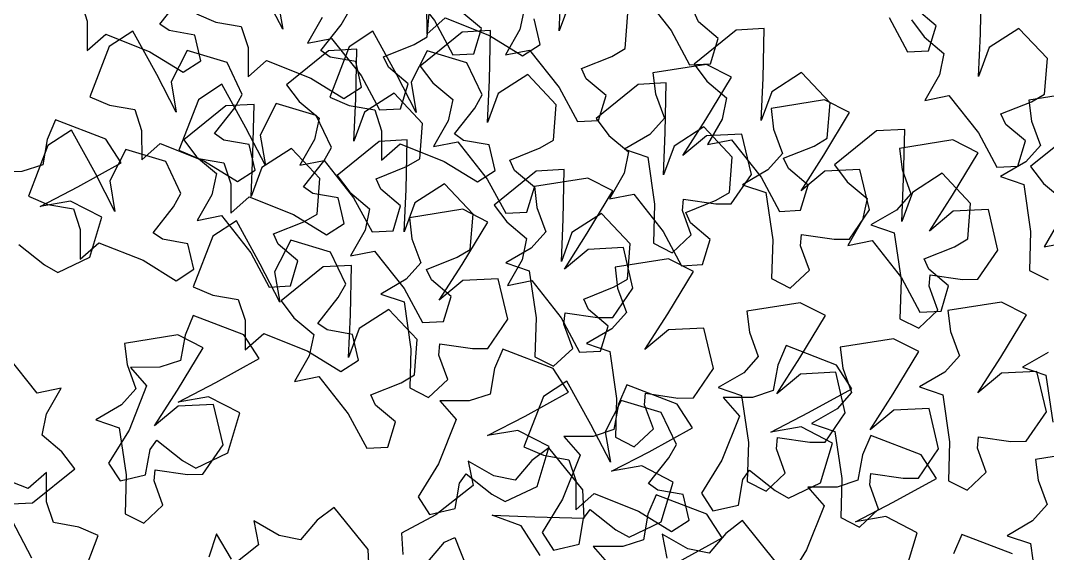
# Model space of a CAD drawing. Header units: millimetres. Extents: x 441061 to 442903, y 4515148 to 4515613.
# Drawn here: x 442461.2926 to 442461.5253, y 4515547.316 to 4515547.4367 of the extents above; entities that cross this region are included whole.
import ezdxf

# ---------------------------------------------------------------- set-up
doc = ezdxf.new("R2010")
doc.units = ezdxf.units.MM
doc.linetypes.add('CONTINUA', pattern=[0])
doc.layers.add('01_piscinas', color=254, linetype='Continuous')

# ---------------------------------------------------------------- blocks, each defined once
blk = doc.blocks.new('A$C21391103')
at = {"layer": '01_piscinas'}
for p, q in [((165.3771, 94.5041), (165.4305, 94.4365)), ((165.1557, 94.421), (165.1202, 94.4893)), ((165.6566, 94.4178), (165.66, 94.4947)), ((165.8061, 94.4861), (165.8595, 94.4185)), ((166.42, 94.4122), (166.4219, 94.5019)), ((164.7888, 94.4733), (164.8011, 94.4357)), ((164.9331, 94.4301), (164.9699, 94.4768)), ((165.1462, 94.476), (165.1557, 94.421)), ((165.4175, 94.4071), (165.4225, 94.4712)), ((165.6759, 94.4701), (165.6566, 94.4178)), ((164.999, 94.4487), (165.0343, 94.4337)), ((165.2615, 94.429), (165.2752, 94.4532)), ((165.4162, 94.4652), (165.4164, 94.4118)), ((165.5159, 94.4219), (165.48, 94.452)), ((165.5937, 94.4594), (165.5855, 94.4206)), ((165.7762, 94.3859), (165.7812, 94.45)), ((165.909, 94.434), (165.9003, 94.4528)), ((166.3399, 94.4272), (166.304, 94.4573)), ((164.8011, 94.4357), (164.8013, 94.3824)), ((164.95, 94.4182), (164.9331, 94.4301)), ((165.0343, 94.4337), (165.0804, 94.4255)), ((165.2269, 94.4418), (165.2003, 94.3955)), ((165.2247, 94.3823), (165.2615, 94.429)), ((165.4164, 94.4118), (165.4499, 94.4413)), ((165.4305, 94.4365), (165.4639, 94.3744)), ((165.4499, 94.4413), (165.53, 94.4095)), ((165.622, 94.3932), (165.6112, 94.4395)), ((165.9448, 94.4039), (165.909, 94.434)), ((166.2546, 94.4418), (166.288, 94.3797)), ((166.2947, 94.4376), (166.3178, 94.407)), ((164.8013, 94.3824), (164.8348, 94.4119)), ((164.8348, 94.4119), (164.9149, 94.38)), ((164.884, 94.4175), (164.8412, 94.3897)), ((164.9273, 94.3389), (164.884, 94.4175)), ((164.9961, 94.4101), (164.95, 94.4182)), ((165.0069, 94.3638), (164.9961, 94.4101)), ((165.0804, 94.4255), (165.0927, 94.388)), ((165.3188, 94.417), (165.2759, 94.3891)), ((165.362, 94.3383), (165.3188, 94.417)), ((165.4808, 94.4157), (165.4047, 94.3541)), ((165.5319, 94.4184), (165.4808, 94.4157)), ((165.5021, 94.3764), (165.5159, 94.4219)), ((165.53, 94.3287), (165.5319, 94.4184)), ((165.5855, 94.4206), (165.559, 94.3744)), ((165.8595, 94.4185), (165.8929, 94.3564)), ((165.977, 94.4192), (165.9009, 94.3576)), ((166.0281, 94.4219), (165.977, 94.4192)), ((166.0262, 94.3322), (166.0281, 94.4219)), ((166.3261, 94.3817), (166.3399, 94.4272)), ((166.4166, 94.3353), (166.42, 94.4122)), ((166.4896, 94.4223), (166.4359, 94.3876)), ((166.5412, 94.3675), (166.4896, 94.4223)), ((165.2003, 94.3955), (165.2441, 94.4043)), ((165.2441, 94.4043), (165.2976, 94.3367)), ((165.3384, 94.371), (165.3936, 94.3929)), ((165.3936, 94.3929), (165.4175, 94.4071)), ((165.53, 94.4095), (165.5899, 94.3724)), ((165.5899, 94.3724), (165.622, 94.3932)), ((165.931, 94.3584), (165.9448, 94.4039)), ((166.3178, 94.407), (166.3536, 94.3769)), ((164.8412, 94.3897), (164.8061, 94.2982)), ((164.9149, 94.38), (164.9749, 94.343)), ((164.9825, 94.3824), (164.9533, 94.3255)), ((165.0546, 94.3607), (164.9825, 94.3824)), ((165.0927, 94.388), (165.0929, 94.3346)), ((165.2385, 94.3819), (165.1624, 94.3202)), ((165.2416, 94.3704), (165.2247, 94.3823)), ((165.2896, 94.3846), (165.2385, 94.3819)), ((165.2759, 94.3891), (165.2408, 94.2976)), ((165.2877, 94.2948), (165.2896, 94.3846)), ((165.4173, 94.3819), (165.388, 94.325)), ((165.4893, 94.3602), (165.4173, 94.3819)), ((165.4639, 94.3744), (165.5021, 94.3764)), ((165.559, 94.3744), (165.6028, 94.3831)), ((165.6028, 94.3831), (165.6562, 94.3155)), ((165.7522, 94.3717), (165.7762, 94.3859)), ((166.288, 94.3797), (166.3261, 94.3817)), ((166.3536, 94.3769), (166.3455, 94.3381)), ((166.4359, 94.3876), (166.4166, 94.3353)), ((164.9749, 94.343), (165.0069, 94.3638)), ((165.0823, 94.3027), (165.0546, 94.3607)), ((165.0929, 94.3346), (165.1264, 94.3641)), ((165.1264, 94.3641), (165.2065, 94.3323)), ((165.2877, 94.3623), (165.2416, 94.3704)), ((165.2985, 94.316), (165.2877, 94.3623)), ((165.347, 94.3522), (165.3384, 94.371)), ((165.4047, 94.3541), (165.4278, 94.3235)), ((165.517, 94.3022), (165.4893, 94.3602)), ((165.6971, 94.3498), (165.7522, 94.3717)), ((165.9232, 94.3569), (165.8264, 94.3416)), ((165.8929, 94.3564), (165.931, 94.3584)), ((165.9009, 94.3576), (165.9239, 94.3269)), ((165.9687, 94.3337), (165.9232, 94.3569)), ((166.5362, 94.3034), (166.5412, 94.3675)), ((164.9627, 94.2705), (164.9273, 94.3389)), ((165.2976, 94.3367), (165.331, 94.2746)), ((165.3829, 94.3221), (165.347, 94.3522)), ((165.3975, 94.27), (165.362, 94.3383)), ((165.5996, 94.3388), (165.5458, 94.3041)), ((165.6512, 94.284), (165.5996, 94.3388)), ((165.7057, 94.331), (165.6971, 94.3498)), ((165.8264, 94.3416), (165.8311, 94.3035)), ((166.0958, 94.3423), (166.042, 94.3076)), ((166.1473, 94.2875), (166.0958, 94.3423)), ((166.3455, 94.3381), (166.319, 94.2919)), ((164.9533, 94.3255), (164.9627, 94.2705)), ((165.0454, 94.3211), (165.0026, 94.2932)), ((165.0887, 94.2424), (165.0454, 94.3211)), ((165.1624, 94.3202), (165.1854, 94.2896)), ((165.2065, 94.3323), (165.2665, 94.2952)), ((165.3691, 94.2766), (165.3829, 94.3221)), ((165.388, 94.325), (165.3975, 94.27)), ((165.4278, 94.3235), (165.4636, 94.2934)), ((165.5265, 94.2518), (165.53, 94.3287)), ((165.7416, 94.3009), (165.7057, 94.331)), ((165.7996, 94.3209), (165.7234, 94.2592)), ((165.8506, 94.3235), (165.7996, 94.3209)), ((165.8487, 94.2338), (165.8506, 94.3235)), ((165.9222, 94.257), (165.9687, 94.3337)), ((165.9239, 94.3269), (165.9598, 94.2968)), ((166.0227, 94.2553), (166.0262, 94.3322)), ((165.0686, 94.2785), (165.0823, 94.3027)), ((165.2665, 94.2952), (165.2985, 94.316)), ((165.3573, 94.3049), (165.3035, 94.2703)), ((165.4088, 94.2501), (165.3573, 94.3049)), ((165.5034, 94.2779), (165.517, 94.3022)), ((165.5458, 94.3041), (165.5265, 94.2518)), ((165.6562, 94.3155), (165.6896, 94.2534)), ((165.7278, 94.2554), (165.7416, 94.3009)), ((165.8311, 94.3035), (165.8471, 94.2595)), ((166.042, 94.3076), (166.0227, 94.2553)), ((166.319, 94.2919), (166.3628, 94.3006)), ((166.3628, 94.3006), (166.4162, 94.233)), ((166.6046, 94.3077), (166.5078, 94.2924)), ((166.5122, 94.2892), (166.5362, 94.3034)), ((164.8061, 94.2982), (164.8414, 94.2832)), ((164.8414, 94.2832), (164.8874, 94.2751)), ((165.0026, 94.2932), (164.9674, 94.2018)), ((165.0524, 94.282), (164.9763, 94.2203)), ((165.1035, 94.2846), (165.0524, 94.282)), ((165.1016, 94.1949), (165.1035, 94.2846)), ((165.1439, 94.286), (165.1147, 94.2291)), ((165.2159, 94.2643), (165.1439, 94.286)), ((165.1854, 94.2896), (165.2213, 94.2595)), ((165.2408, 94.2976), (165.2761, 94.2826)), ((165.2761, 94.2826), (165.3222, 94.2745)), ((165.2842, 94.2179), (165.2877, 94.2948)), ((165.4636, 94.2934), (165.4555, 94.2546)), ((165.6461, 94.2199), (165.6512, 94.284)), ((165.9598, 94.2968), (165.9517, 94.2581)), ((166.1372, 94.2928), (166.0404, 94.2775)), ((166.1828, 94.2697), (166.1372, 94.2928)), ((166.1423, 94.2234), (166.1473, 94.2875)), ((166.4571, 94.2673), (166.5122, 94.2892)), ((166.5078, 94.2924), (166.5125, 94.2544)), ((164.8874, 94.2751), (164.8998, 94.2375)), ((165.0318, 94.2319), (165.0686, 94.2785)), ((165.2436, 94.2063), (165.2159, 94.2643)), ((165.3035, 94.2703), (165.2842, 94.2179)), ((165.3222, 94.2745), (165.3345, 94.2369)), ((165.331, 94.2746), (165.3691, 94.2766)), ((165.4666, 94.2313), (165.5034, 94.2779)), ((166.0404, 94.2775), (166.0451, 94.2395)), ((166.1363, 94.1929), (166.1828, 94.2697)), ((166.4657, 94.2485), (166.4571, 94.2673)), ((164.7436, 94.2566), (164.7286, 94.2213)), ((164.8351, 94.2214), (164.7436, 94.2566)), ((165.1241, 94.1741), (165.0887, 94.2424)), ((165.2213, 94.2595), (165.2132, 94.2208)), ((165.4038, 94.186), (165.4088, 94.2501)), ((165.4555, 94.2546), (165.429, 94.2084)), ((165.6896, 94.2534), (165.7278, 94.2554)), ((165.7234, 94.2592), (165.7465, 94.2286)), ((165.8471, 94.2595), (165.8207, 94.2301)), ((165.9184, 94.2439), (165.8646, 94.2092)), ((165.8808, 94.1921), (165.9222, 94.257)), ((165.9699, 94.1891), (165.9184, 94.2439)), ((165.9517, 94.2581), (165.9251, 94.2118)), ((166.5015, 94.2184), (166.4657, 94.2485)), ((166.5125, 94.2544), (166.5285, 94.2104)), ((164.7728, 94.2379), (164.73, 94.2101)), ((164.8161, 94.1593), (164.7728, 94.2379)), ((164.8998, 94.2375), (164.8999, 94.1841)), ((165.0487, 94.2199), (165.0318, 94.2319)), ((165.1147, 94.2291), (165.1241, 94.1741)), ((165.3345, 94.2369), (165.3347, 94.1836)), ((165.4834, 94.2194), (165.4666, 94.2313)), ((165.7465, 94.2286), (165.7824, 94.1985)), ((165.8207, 94.2301), (165.7746, 94.2033)), ((165.8453, 94.1569), (165.8487, 94.2338)), ((165.9237, 94.2278), (165.8808, 94.1921)), ((165.9876, 94.2309), (165.9237, 94.2278)), ((166.0048, 94.1577), (165.9876, 94.2309)), ((166.0451, 94.2395), (166.0611, 94.1955)), ((166.2317, 94.2367), (166.1555, 94.175)), ((166.2827, 94.2394), (166.2317, 94.2367)), ((166.2808, 94.1496), (166.2827, 94.2394)), ((166.4162, 94.233), (166.4496, 94.1709)), ((166.587, 94.2339), (166.5109, 94.1722)), ((164.73, 94.2101), (164.6948, 94.1186)), ((164.7286, 94.2213), (164.7205, 94.1752)), ((164.8629, 94.1786), (164.8351, 94.2214)), ((164.8999, 94.1841), (164.9335, 94.2136)), ((164.9335, 94.2136), (165.0136, 94.1818)), ((164.9763, 94.2203), (164.9993, 94.1897)), ((165.0948, 94.2118), (165.0487, 94.2199)), ((165.1056, 94.1655), (165.0948, 94.2118)), ((165.2132, 94.2208), (165.1866, 94.1745)), ((165.23, 94.182), (165.2436, 94.2063)), ((165.3301, 94.2177), (165.2539, 94.156)), ((165.3811, 94.2204), (165.3301, 94.2177)), ((165.3347, 94.1836), (165.3683, 94.2131)), ((165.3683, 94.2131), (165.4483, 94.1812)), ((165.3792, 94.1306), (165.3811, 94.2204)), ((165.429, 94.2084), (165.4728, 94.2171)), ((165.4728, 94.2171), (165.5262, 94.1495)), ((165.5295, 94.2112), (165.4834, 94.2194)), ((165.5403, 94.165), (165.5295, 94.2112)), ((165.567, 94.1838), (165.6222, 94.2057)), ((165.6222, 94.2057), (165.6461, 94.2199)), ((165.8646, 94.2092), (165.8453, 94.1569)), ((165.9251, 94.2118), (165.9689, 94.2206)), ((165.9689, 94.2206), (166.0224, 94.153)), ((166.0632, 94.1872), (166.1184, 94.2092)), ((166.1184, 94.2092), (166.1423, 94.2234)), ((166.3701, 94.2202), (166.2733, 94.2049)), ((166.4156, 94.197), (166.3701, 94.2202)), ((166.4878, 94.1729), (166.5015, 94.2184)), ((166.5285, 94.2104), (166.5021, 94.1809)), ((164.8713, 94.2028), (164.8421, 94.1459)), ((164.9434, 94.1812), (164.8713, 94.2028)), ((164.9674, 94.2018), (165.0027, 94.1868)), ((164.9993, 94.1897), (165.0352, 94.1596)), ((165.0027, 94.1868), (165.0488, 94.1786)), ((165.0981, 94.118), (165.1016, 94.1949)), ((165.1712, 94.205), (165.1174, 94.1704)), ((165.2227, 94.1502), (165.1712, 94.205)), ((165.7824, 94.1985), (165.7742, 94.1598)), ((165.7746, 94.2033), (165.8169, 94.1889)), ((165.8169, 94.1889), (165.8293, 94.1037)), ((165.9649, 94.125), (165.9699, 94.1891)), ((166.0611, 94.1955), (166.0347, 94.166)), ((166.0718, 94.1685), (166.0632, 94.1872)), ((166.0948, 94.128), (166.1363, 94.1929)), ((166.2733, 94.2049), (166.278, 94.1668)), ((166.3691, 94.1202), (166.4156, 94.197)), ((164.7205, 94.1752), (164.6829, 94.1628)), ((164.7843, 94.1353), (164.8629, 94.1786)), ((164.971, 94.1231), (164.9434, 94.1812)), ((165.0136, 94.1818), (165.0735, 94.1447)), ((165.0488, 94.1786), (165.0612, 94.141)), ((165.1174, 94.1704), (165.0981, 94.118)), ((165.1866, 94.1745), (165.2304, 94.1832)), ((165.1932, 94.1354), (165.23, 94.182)), ((165.2304, 94.1832), (165.2839, 94.1156)), ((165.3247, 94.1499), (165.3799, 94.1719)), ((165.3799, 94.1719), (165.4038, 94.186)), ((165.4483, 94.1812), (165.5083, 94.1442)), ((165.5757, 94.165), (165.567, 94.1838)), ((166.1077, 94.1384), (166.0718, 94.1685)), ((166.1555, 94.175), (166.1786, 94.1444)), ((166.4496, 94.1709), (166.4878, 94.1729)), ((166.5021, 94.1809), (166.456, 94.1541)), ((166.5109, 94.1722), (166.534, 94.1416)), ((164.6829, 94.1628), (164.6296, 94.1627)), ((164.8515, 94.0909), (164.8161, 94.1593)), ((165.0352, 94.1596), (165.0271, 94.1209)), ((165.0735, 94.1447), (165.1056, 94.1655)), ((165.2177, 94.0861), (165.2227, 94.1502)), ((165.2539, 94.156), (165.277, 94.1254)), ((165.3333, 94.1311), (165.3247, 94.1499)), ((165.5083, 94.1442), (165.5403, 94.165)), ((165.5262, 94.1495), (165.5596, 94.0874)), ((165.6148, 94.164), (165.5386, 94.1024)), ((165.6115, 94.1349), (165.5757, 94.165)), ((165.7084, 94.1512), (165.6116, 94.1359)), ((165.6658, 94.1667), (165.6148, 94.164)), ((165.6639, 94.077), (165.6658, 94.1667)), ((165.754, 94.128), (165.7084, 94.1512)), ((165.7742, 94.1598), (165.7477, 94.1135)), ((165.9684, 94.1047), (166.0048, 94.1577)), ((166.0347, 94.166), (165.9886, 94.1392)), ((166.0224, 94.153), (166.0558, 94.0909)), ((166.1377, 94.1637), (166.0948, 94.128)), ((166.2016, 94.1668), (166.1377, 94.1637)), ((166.2189, 94.0936), (166.2016, 94.1668)), ((166.2774, 94.0727), (166.2808, 94.1496)), ((166.278, 94.1668), (166.294, 94.1228)), ((166.3504, 94.1598), (166.2967, 94.1251)), ((166.402, 94.105), (166.3504, 94.1598)), ((166.456, 94.1541), (166.4983, 94.1398)), ((164.7159, 94.0999), (164.7843, 94.1353)), ((164.8421, 94.1459), (164.8515, 94.0909)), ((165.0612, 94.141), (165.0613, 94.0877)), ((165.21, 94.1235), (165.1932, 94.1354)), ((165.3692, 94.101), (165.3333, 94.1311)), ((165.4488, 94.1407), (165.3951, 94.1061)), ((165.5004, 94.0859), (165.4488, 94.1407)), ((165.5977, 94.0894), (165.6115, 94.1349)), ((165.6116, 94.1359), (165.6163, 94.0978)), ((165.9886, 94.1392), (166.0309, 94.1249)), ((166.0939, 94.0929), (166.1077, 94.1384)), ((166.1786, 94.1444), (166.2144, 94.1143)), ((166.4983, 94.1398), (166.5107, 94.0545)), ((166.534, 94.1416), (166.5698, 94.1115)), ((164.6948, 94.1186), (164.7301, 94.1036)), ((164.9574, 94.0989), (164.971, 94.1231)), ((165.0271, 94.1209), (165.0005, 94.0746)), ((165.0613, 94.0877), (165.0949, 94.1172)), ((165.0949, 94.1172), (165.175, 94.0853)), ((165.2561, 94.1154), (165.21, 94.1235)), ((165.2669, 94.0691), (165.2561, 94.1154)), ((165.277, 94.1254), (165.3128, 94.0953)), ((165.2839, 94.1156), (165.3173, 94.0536)), ((165.3758, 94.0537), (165.3792, 94.1306)), ((165.7075, 94.0512), (165.754, 94.128)), ((165.7477, 94.1135), (165.7915, 94.1222)), ((165.7915, 94.1222), (165.8449, 94.0546)), ((165.8799, 94.0924), (165.8818, 94.1129)), ((165.8818, 94.1129), (165.9406, 94.1044)), ((165.9409, 94.1109), (165.9649, 94.125)), ((166.0309, 94.1249), (166.0434, 94.0396)), ((166.2144, 94.1143), (166.2063, 94.0756)), ((166.294, 94.1228), (166.2676, 94.0933)), ((166.2967, 94.1251), (166.2774, 94.0727)), ((166.3277, 94.0553), (166.3691, 94.1202)), ((164.7709, 94.1093), (164.7159, 94.0999)), ((164.7301, 94.1036), (164.7762, 94.0955)), ((164.8278, 94.0801), (164.7709, 94.1093)), ((164.7762, 94.0955), (164.7886, 94.0579)), ((164.9206, 94.0523), (164.9574, 94.0989)), ((165.3128, 94.0953), (165.3047, 94.0566)), ((165.3554, 94.0556), (165.3692, 94.101)), ((165.3951, 94.1061), (165.3758, 94.0537)), ((165.4818, 94.0947), (165.385, 94.0794)), ((165.5273, 94.0715), (165.4818, 94.0947)), ((165.5386, 94.1024), (165.5617, 94.0717)), ((165.6163, 94.0978), (165.6323, 94.0538)), ((165.8293, 94.1037), (165.8272, 94.0332)), ((165.8858, 94.0889), (165.9409, 94.1109)), ((165.9406, 94.1044), (165.9684, 94.1047)), ((166.1825, 94.0406), (166.2189, 94.0936)), ((166.4345, 94.0942), (166.3706, 94.091)), ((166.397, 94.0409), (166.402, 94.105)), ((166.4517, 94.0209), (166.4345, 94.0942)), ((164.8062, 94.0081), (164.8278, 94.0801)), ((165.0005, 94.0746), (165.0444, 94.0833)), ((165.0444, 94.0833), (165.0978, 94.0157)), ((165.175, 94.0853), (165.2349, 94.0483)), ((165.1938, 94.072), (165.2177, 94.0861)), ((165.385, 94.0794), (165.3896, 94.0414)), ((165.4954, 94.0218), (165.5004, 94.0859)), ((165.5596, 94.0874), (165.5977, 94.0894)), ((165.6605, 94.0001), (165.6639, 94.077)), ((165.7335, 94.0871), (165.6797, 94.0524)), ((165.7851, 94.0323), (165.7335, 94.0871)), ((165.8959, 94.0484), (165.8799, 94.0924)), ((165.8944, 94.0701), (165.8858, 94.0889)), ((166.0558, 94.0909), (166.0939, 94.0929)), ((166.2063, 94.0756), (166.1798, 94.0293)), ((166.2676, 94.0933), (166.2215, 94.0665)), ((166.3706, 94.091), (166.3277, 94.0553)), ((164.7886, 94.0579), (164.7887, 94.0046)), ((165.0715, 94.0736), (165.0287, 94.0458)), ((165.1147, 93.995), (165.0715, 94.0736)), ((165.1386, 94.05), (165.1938, 94.072)), ((165.2349, 94.0483), (165.2669, 94.0691)), ((165.3047, 94.0566), (165.2782, 94.0103)), ((165.4808, 93.9948), (165.5273, 94.0715)), ((165.5617, 94.0717), (165.5975, 94.0416)), ((165.9303, 94.04), (165.8944, 94.0701)), ((166.2215, 94.0665), (166.2638, 94.0522)), ((166.5617, 94.0728), (166.5352, 94.0265)), ((164.9375, 94.0404), (164.9206, 94.0523)), ((164.9835, 94.0322), (164.9375, 94.0404)), ((165.0287, 94.0458), (164.9935, 93.9543)), ((165.1472, 94.0312), (165.1386, 94.05)), ((165.17, 94.0385), (165.1407, 93.9816)), ((165.242, 94.0168), (165.17, 94.0385)), ((165.3173, 94.0536), (165.3554, 94.0556)), ((165.3896, 94.0414), (165.4056, 93.9974)), ((165.5975, 94.0416), (165.5894, 94.0029)), ((165.6323, 94.0538), (165.6059, 94.0244)), ((165.6797, 94.0524), (165.6605, 94.0001)), ((165.666, 93.9863), (165.7075, 94.0512)), ((165.8449, 94.0546), (165.8783, 93.9925)), ((165.8612, 94.0159), (165.8959, 94.0484)), ((165.9165, 93.9946), (165.9303, 94.04)), ((166.0434, 94.0396), (166.0413, 93.9692)), ((166.094, 94.0283), (166.0959, 94.0489)), ((166.0959, 94.0489), (166.1546, 94.0403)), ((166.1546, 94.0403), (166.1825, 94.0406)), ((166.1798, 94.0293), (166.2236, 94.0381)), ((166.2236, 94.0381), (166.277, 93.9705)), ((166.2638, 94.0522), (166.2762, 93.967)), ((166.373, 94.0267), (166.397, 94.0409)), ((166.5107, 94.0545), (166.5086, 93.984)), ((164.6773, 94.0308), (164.7239, 93.994)), ((164.7887, 94.0046), (164.8223, 94.034)), ((164.8223, 94.034), (164.9024, 94.0022)), ((164.9943, 93.9859), (164.9835, 94.0322)), ((165.1831, 94.0011), (165.1472, 94.0312)), ((165.4714, 94.0077), (165.4954, 94.0218)), ((165.6059, 94.0244), (165.5598, 93.9975)), ((165.7089, 94.022), (165.666, 93.9863)), ((165.7728, 94.0252), (165.7089, 94.022)), ((165.7901, 93.9519), (165.7728, 94.0252)), ((165.7801, 93.9682), (165.7851, 94.0323)), ((165.8272, 94.0332), (165.8612, 94.0159)), ((166.11, 93.9843), (166.094, 94.0283)), ((166.3178, 94.0047), (166.373, 94.0267)), ((166.4153, 93.9679), (166.4517, 94.0209)), ((166.5352, 94.0265), (166.579, 94.0353)), ((164.7482, 93.9804), (164.8062, 94.0081)), ((164.9024, 94.0022), (164.9623, 93.9651)), ((165.0978, 94.0157), (165.1312, 93.9537)), ((165.1693, 93.9557), (165.1831, 94.0011)), ((165.2697, 93.9588), (165.242, 94.0168)), ((165.2782, 94.0103), (165.322, 94.019)), ((165.322, 94.019), (165.3754, 93.9514)), ((165.4162, 93.9857), (165.4714, 94.0077)), ((165.5894, 94.0029), (165.5629, 93.9566)), ((165.8544, 94.0052), (165.7577, 93.9899)), ((165.9, 93.982), (165.8544, 94.0052)), ((166.3265, 93.986), (166.3178, 94.0047)), ((164.7239, 93.994), (164.7482, 93.9804)), ((164.9623, 93.9651), (164.9943, 93.9859)), ((165.1502, 93.9266), (165.1147, 93.995)), ((165.2289, 93.9903), (165.1528, 93.9287)), ((165.28, 93.993), (165.2289, 93.9903)), ((165.2781, 93.9033), (165.28, 93.993)), ((165.4056, 93.9974), (165.3792, 93.9679)), ((165.4249, 93.9669), (165.4162, 93.9857)), ((165.4393, 93.9299), (165.4808, 93.9948)), ((165.5598, 93.9975), (165.6021, 93.9832)), ((165.6021, 93.9832), (165.6146, 93.898)), ((165.7577, 93.9899), (165.7623, 93.9519)), ((165.8535, 93.9053), (165.9, 93.982)), ((165.8783, 93.9925), (165.9165, 93.9946)), ((166.0753, 93.9518), (166.11, 93.9843)), ((166.3623, 93.9559), (166.3265, 93.986)), ((166.5086, 93.984), (166.5427, 93.9667)), ((165.1407, 93.9816), (165.1502, 93.9266)), ((165.3792, 93.9679), (165.3331, 93.9411)), ((165.4607, 93.9368), (165.4249, 93.9669)), ((165.4822, 93.9656), (165.4393, 93.9299)), ((165.5461, 93.9687), (165.4822, 93.9656)), ((165.5634, 93.8955), (165.5461, 93.9687)), ((165.5629, 93.9566), (165.6067, 93.9654)), ((165.6067, 93.9654), (165.6601, 93.8978)), ((165.7561, 93.954), (165.7801, 93.9682)), ((166.0413, 93.9692), (166.0753, 93.9518)), ((166.2762, 93.967), (166.2741, 93.8965)), ((166.277, 93.9705), (166.3104, 93.9084)), ((166.3268, 93.9556), (166.3287, 93.9762)), ((166.3287, 93.9762), (166.3875, 93.9677)), ((166.3875, 93.9677), (166.4153, 93.9679)), ((164.9935, 93.9543), (165.0288, 93.9393)), ((165.1312, 93.9537), (165.1693, 93.9557)), ((165.2561, 93.9346), (165.2697, 93.9588)), ((165.3754, 93.9514), (165.4088, 93.8894)), ((165.7009, 93.9321), (165.7561, 93.954)), ((165.7537, 93.8989), (165.7901, 93.9519)), ((165.7623, 93.9519), (165.7783, 93.9079)), ((166.3428, 93.9117), (166.3268, 93.9556)), ((166.3485, 93.9104), (166.3623, 93.9559)), ((165.0288, 93.9393), (165.0749, 93.9312)), ((165.0749, 93.9312), (165.0872, 93.8936)), ((165.1528, 93.9287), (165.1758, 93.898)), ((165.2193, 93.888), (165.2561, 93.9346)), ((165.3331, 93.9411), (165.3755, 93.9268)), ((165.3755, 93.9268), (165.3879, 93.8415)), ((165.4469, 93.8914), (165.4607, 93.9368)), ((165.7096, 93.9133), (165.7009, 93.9321)), ((166.4578, 93.9267), (166.361, 93.9114)), ((166.5034, 93.9035), (166.4578, 93.9267)), ((165.3477, 93.9134), (165.2939, 93.8787)), ((165.3992, 93.8586), (165.3477, 93.9134)), ((165.7454, 93.8832), (165.7096, 93.9133)), ((165.7783, 93.9079), (165.7519, 93.8784)), ((166.0934, 93.9254), (165.9966, 93.9101)), ((165.9966, 93.9101), (166.0012, 93.872)), ((166.1389, 93.9022), (166.0934, 93.9254)), ((166.3081, 93.8792), (166.3428, 93.9117)), ((166.3104, 93.9084), (166.3485, 93.9104)), ((166.361, 93.9114), (166.3657, 93.8733)), ((164.9935, 93.9022), (164.9785, 93.8669)), ((165.085, 93.867), (164.9935, 93.9022)), ((165.0872, 93.8936), (165.0874, 93.8402)), ((165.1758, 93.898), (165.2117, 93.8679)), ((165.2746, 93.8264), (165.2781, 93.9033)), ((165.4088, 93.8894), (165.4469, 93.8914)), ((165.527, 93.8425), (165.5634, 93.8955)), ((165.6146, 93.898), (165.6125, 93.8275)), ((165.6601, 93.8978), (165.6935, 93.8357)), ((165.6652, 93.8866), (165.6671, 93.9072)), ((165.6671, 93.9072), (165.7258, 93.8987)), ((165.7258, 93.8987), (165.7537, 93.8989)), ((165.812, 93.8404), (165.8535, 93.9053)), ((166.0924, 93.8254), (166.1389, 93.9022)), ((166.2741, 93.8965), (166.3081, 93.8792)), ((166.4569, 93.8268), (166.5034, 93.9035)), ((165.2361, 93.876), (165.2193, 93.888)), ((165.2822, 93.8679), (165.2361, 93.876)), ((165.2939, 93.8787), (165.2746, 93.8264)), ((165.6812, 93.8427), (165.6652, 93.8866)), ((165.7519, 93.8784), (165.7058, 93.8516)), ((165.7316, 93.8377), (165.7454, 93.8832)), ((165.8549, 93.8761), (165.812, 93.8404)), ((165.9188, 93.8792), (165.8549, 93.8761)), ((165.9361, 93.806), (165.9188, 93.8792)), ((166.0012, 93.872), (166.0172, 93.828)), ((166.3657, 93.8733), (166.3817, 93.8294)), ((164.9656, 93.867), (164.8688, 93.8517)), ((164.8688, 93.8517), (164.8735, 93.8136)), ((165.0112, 93.8438), (164.9656, 93.867)), ((164.9785, 93.8669), (164.9704, 93.8208)), ((165.1128, 93.8242), (165.085, 93.867)), ((165.0874, 93.8402), (165.121, 93.8697)), ((165.121, 93.8697), (165.201, 93.8379)), ((165.2117, 93.8679), (165.2036, 93.8292)), ((165.293, 93.8216), (165.2822, 93.8679)), ((165.3942, 93.7945), (165.3992, 93.8586)), ((166.2626, 93.86), (166.1658, 93.8447)), ((166.3082, 93.8368), (166.2626, 93.86)), ((164.9647, 93.767), (165.0112, 93.8438)), ((165.201, 93.8379), (165.261, 93.8008)), ((165.3879, 93.8415), (165.3858, 93.771)), ((165.4385, 93.8302), (165.4404, 93.8508)), ((165.4404, 93.8508), (165.4992, 93.8422)), ((165.4992, 93.8422), (165.527, 93.8425)), ((165.5543, 93.8413), (165.5393, 93.806)), ((165.6458, 93.8062), (165.5543, 93.8413)), ((165.6465, 93.8102), (165.6812, 93.8427)), ((165.6935, 93.8357), (165.7316, 93.8377)), ((165.7058, 93.8516), (165.7481, 93.8373)), ((165.7481, 93.8373), (165.7606, 93.752)), ((166.0677, 93.8477), (166.0527, 93.8124)), ((166.1592, 93.8125), (166.0677, 93.8477)), ((166.1658, 93.8447), (166.1705, 93.8066)), ((166.2617, 93.7601), (166.3082, 93.8368)), ((166.5424, 93.8355), (166.4962, 93.8087)), ((164.7104, 93.7618), (164.657, 93.8294)), ((164.9704, 93.8208), (164.9328, 93.8084)), ((165.0341, 93.7809), (165.1128, 93.8242)), ((165.2036, 93.8292), (165.177, 93.7829)), ((165.261, 93.8008), (165.293, 93.8216)), ((165.4545, 93.7862), (165.4385, 93.8302)), ((165.6125, 93.8275), (165.6465, 93.8102)), ((166.0172, 93.828), (165.9909, 93.7985)), ((166.051, 93.7605), (166.0924, 93.8254)), ((166.3817, 93.8294), (166.3553, 93.7999)), ((166.4154, 93.7619), (166.4569, 93.8268)), ((164.8735, 93.8136), (164.8895, 93.7696)), ((164.9328, 93.8084), (164.8794, 93.8083)), ((164.8794, 93.8083), (164.9089, 93.7747)), ((165.5393, 93.806), (165.5312, 93.7599)), ((165.6736, 93.7633), (165.6458, 93.8062)), ((165.8997, 93.753), (165.9361, 93.806)), ((165.9909, 93.7985), (165.9447, 93.7717)), ((166.0527, 93.8124), (166.0446, 93.7663)), ((166.0938, 93.7962), (166.051, 93.7605)), ((166.1577, 93.7994), (166.0938, 93.7962)), ((166.175, 93.7261), (166.1577, 93.7994)), ((166.187, 93.7697), (166.1592, 93.8125)), ((166.1705, 93.8066), (166.1865, 93.7627)), ((166.3553, 93.7999), (166.3092, 93.7731)), ((166.4583, 93.7976), (166.4154, 93.7619)), ((166.5222, 93.8007), (166.4583, 93.7976)), ((166.4962, 93.8087), (166.5386, 93.7944)), ((166.5394, 93.7275), (166.5222, 93.8007)), ((164.9658, 93.7455), (165.0341, 93.7809)), ((165.177, 93.7829), (165.2209, 93.7917)), ((165.2209, 93.7917), (165.2743, 93.7241)), ((165.3151, 93.7584), (165.3703, 93.7803)), ((165.3703, 93.7803), (165.3942, 93.7945)), ((165.4198, 93.7537), (165.4545, 93.7862)), ((165.6706, 93.7836), (165.6278, 93.7557)), ((165.7139, 93.7049), (165.6706, 93.7836)), ((166.5386, 93.7944), (166.551, 93.7091)), ((164.7542, 93.7706), (164.7104, 93.7618)), ((164.7277, 93.7243), (164.7542, 93.7706)), ((164.8895, 93.7696), (164.8631, 93.7402)), ((164.9089, 93.7747), (164.8771, 93.6946)), ((164.9232, 93.7022), (164.9647, 93.767)), ((165.3858, 93.771), (165.4198, 93.7537)), ((165.5312, 93.7599), (165.4936, 93.7476)), ((165.595, 93.7201), (165.6736, 93.7633)), ((165.7789, 93.7769), (165.7639, 93.7416)), ((165.8703, 93.7417), (165.7789, 93.7769)), ((165.8112, 93.7407), (165.8131, 93.7613)), ((165.8131, 93.7613), (165.8718, 93.7527)), ((165.9447, 93.7717), (165.9871, 93.7574)), ((166.0446, 93.7663), (166.007, 93.7539)), ((166.1084, 93.7264), (166.187, 93.7697)), ((166.1865, 93.7627), (166.1601, 93.7332)), ((166.2202, 93.6952), (166.2617, 93.7601)), ((166.3092, 93.7731), (166.3515, 93.7587)), ((166.3515, 93.7587), (166.364, 93.6735)), ((164.8631, 93.7402), (164.817, 93.7134)), ((165.0208, 93.7549), (164.9658, 93.7455)), ((165.03, 93.741), (164.9661, 93.7379)), ((165.0777, 93.7257), (165.0208, 93.7549)), ((165.0473, 93.6678), (165.03, 93.741)), ((165.3237, 93.7396), (165.3151, 93.7584)), ((165.4936, 93.7476), (165.4403, 93.7474)), ((165.4403, 93.7474), (165.4698, 93.7139)), ((165.6278, 93.7557), (165.5927, 93.6643)), ((165.7691, 93.7485), (165.7399, 93.6916)), ((165.7639, 93.7416), (165.7557, 93.6955)), ((165.7606, 93.752), (165.7585, 93.6816)), ((165.8412, 93.7268), (165.7691, 93.7485)), ((165.8272, 93.6967), (165.8112, 93.7407)), ((165.8982, 93.6989), (165.8703, 93.7417)), ((165.8718, 93.7527), (165.8997, 93.753)), ((166.007, 93.7539), (165.9536, 93.7538)), ((165.9536, 93.7538), (165.9831, 93.7202)), ((165.9871, 93.7574), (165.9995, 93.6721)), ((164.7196, 93.6856), (164.7277, 93.7243)), ((164.9661, 93.7379), (164.9232, 93.7022)), ((165.056, 93.6537), (165.0777, 93.7257)), ((165.2743, 93.7241), (165.3077, 93.662)), ((165.3596, 93.7095), (165.3237, 93.7396)), ((165.8689, 93.6688), (165.8412, 93.7268)), ((166.04, 93.691), (166.1084, 93.7264)), ((166.1601, 93.7332), (166.114, 93.7064)), ((166.1386, 93.6731), (166.175, 93.7261)), ((166.2631, 93.7309), (166.2202, 93.6952)), ((166.327, 93.734), (166.2631, 93.7309)), ((166.3442, 93.6608), (166.327, 93.734)), ((166.5031, 93.6745), (166.5394, 93.7275)), ((164.817, 93.7134), (164.8593, 93.699)), ((165.3458, 93.664), (165.3596, 93.7095)), ((165.4698, 93.7139), (165.4379, 93.6338)), ((165.5267, 93.6846), (165.595, 93.7201)), ((165.7493, 93.6366), (165.7139, 93.7049)), ((165.9831, 93.7202), (165.9513, 93.6401)), ((166.114, 93.7064), (166.1563, 93.692)), ((164.7554, 93.6555), (164.7196, 93.6856)), ((164.8771, 93.6946), (164.84, 93.6347)), ((164.8593, 93.699), (164.8718, 93.6138)), ((165.5816, 93.6941), (165.5267, 93.6846)), ((165.6386, 93.6649), (165.5816, 93.6941)), ((165.7557, 93.6955), (165.7181, 93.6831)), ((165.7399, 93.6916), (165.7493, 93.6366)), ((165.7925, 93.6642), (165.8272, 93.6967)), ((165.8195, 93.6556), (165.8982, 93.6989)), ((166.095, 93.7004), (166.04, 93.691)), ((166.1519, 93.6712), (166.095, 93.7004)), ((166.1563, 93.692), (166.1688, 93.6068)), ((166.221, 93.6851), (166.2061, 93.6498)), ((166.3125, 93.65), (166.221, 93.6851)), ((164.9152, 93.6596), (164.9271, 93.6764)), ((164.9271, 93.6764), (164.9738, 93.6396)), ((165.0109, 93.6148), (165.0473, 93.6678)), ((165.7181, 93.6831), (165.6648, 93.683)), ((165.6648, 93.683), (165.6943, 93.6494)), ((165.7585, 93.6816), (165.7925, 93.6642)), ((165.8552, 93.6445), (165.8689, 93.6688)), ((165.9995, 93.6721), (165.9974, 93.6017)), ((166.0501, 93.6608), (166.052, 93.6814)), ((166.052, 93.6814), (166.1108, 93.6728)), ((166.1108, 93.6728), (166.1386, 93.6731)), ((166.1302, 93.5991), (166.1519, 93.6712)), ((166.364, 93.6735), (166.3618, 93.603)), ((166.4146, 93.6622), (166.4165, 93.6827)), ((166.4165, 93.6827), (166.4752, 93.6742)), ((166.4752, 93.6742), (166.5031, 93.6745)), ((164.7785, 93.6248), (164.7554, 93.6555)), ((164.9071, 93.6135), (164.9152, 93.6596)), ((164.998, 93.626), (165.056, 93.6537)), ((165.3077, 93.662), (165.3458, 93.664)), ((165.5927, 93.6643), (165.628, 93.6493)), ((165.6376, 93.6626), (165.6069, 93.6395)), ((165.6169, 93.5928), (165.6386, 93.6649)), ((165.628, 93.6493), (165.6741, 93.6411)), ((165.6992, 93.5865), (165.6376, 93.6626)), ((165.6943, 93.6494), (165.6624, 93.5694)), ((165.7512, 93.6202), (165.8195, 93.6556)), ((166.0661, 93.6168), (166.0501, 93.6608)), ((166.2061, 93.6498), (166.1979, 93.6037)), ((166.3079, 93.6078), (166.3442, 93.6608)), ((166.3404, 93.6072), (166.3125, 93.65)), ((166.4306, 93.6182), (166.4146, 93.6622)), ((166.6167, 93.6571), (166.5199, 93.6417)), ((164.84, 93.6347), (164.8608, 93.6027)), ((164.9738, 93.6396), (164.998, 93.626)), ((165.4379, 93.6338), (165.4009, 93.5738)), ((165.4918, 93.6383), (165.5006, 93.5945)), ((165.5381, 93.6118), (165.4918, 93.6383)), ((165.6069, 93.6395), (165.5768, 93.6037)), ((165.6741, 93.6411), (165.6864, 93.6035)), ((165.8062, 93.6297), (165.7512, 93.6202)), ((165.8631, 93.6004), (165.8062, 93.6297)), ((165.8184, 93.5979), (165.8552, 93.6445)), ((165.9513, 93.6401), (165.9142, 93.5802)), ((166.5199, 93.6417), (166.5246, 93.6037)), ((164.6939, 93.5886), (164.6138, 93.6205)), ((164.7274, 93.6181), (164.6939, 93.5886)), ((164.7023, 93.5632), (164.7785, 93.6248)), ((164.7276, 93.5647), (164.7274, 93.6181)), ((164.8608, 93.6027), (164.9071, 93.6135)), ((164.8718, 93.6138), (164.8697, 93.5433)), ((164.9224, 93.6025), (164.9243, 93.623)), ((164.9243, 93.623), (164.983, 93.6145)), ((164.983, 93.6145), (165.0109, 93.6148)), ((165.4761, 93.5987), (165.488, 93.6156)), ((165.488, 93.6156), (165.5346, 93.5788)), ((165.5768, 93.6037), (165.5381, 93.6118)), ((165.9894, 93.605), (166.0014, 93.6219)), ((166.0014, 93.6219), (166.048, 93.5851)), ((166.0314, 93.5843), (166.0661, 93.6168)), ((166.2194, 93.5955), (166.2213, 93.616)), ((166.2213, 93.616), (166.28, 93.6075)), ((166.3959, 93.5857), (166.4306, 93.6182)), ((164.9384, 93.5585), (164.9224, 93.6025)), ((165.5006, 93.5945), (165.433, 93.5411)), ((165.4679, 93.5526), (165.4761, 93.5987)), ((165.5589, 93.5651), (165.6169, 93.5928)), ((165.6864, 93.6035), (165.6866, 93.5502)), ((165.8353, 93.586), (165.8184, 93.5979)), ((165.8414, 93.5284), (165.8631, 93.6004)), ((165.9813, 93.5589), (165.9894, 93.605)), ((165.9974, 93.6017), (166.0314, 93.5843)), ((166.0722, 93.5715), (166.1302, 93.5991)), ((166.1603, 93.5914), (166.107, 93.5912)), ((166.107, 93.5912), (166.1365, 93.5577)), ((166.1979, 93.6037), (166.1603, 93.5914)), ((166.1688, 93.6068), (166.1667, 93.5363)), ((166.2354, 93.5515), (166.2194, 93.5955)), ((166.2617, 93.5639), (166.3404, 93.6072)), ((166.28, 93.6075), (166.3079, 93.6078)), ((166.3618, 93.603), (166.3959, 93.5857)), ((166.5246, 93.6037), (166.5406, 93.5597)), ((165.4009, 93.5738), (165.4217, 93.5418)), ((165.5346, 93.5788), (165.5589, 93.5651)), ((165.6866, 93.5502), (165.7201, 93.5797)), ((165.7019, 93.5354), (165.6992, 93.5865)), ((165.7201, 93.5797), (165.8002, 93.5478)), ((165.8323, 93.5775), (165.8173, 93.5422)), ((165.9238, 93.5423), (165.8323, 93.5775)), ((165.8814, 93.5778), (165.8353, 93.586)), ((165.8922, 93.5316), (165.8814, 93.5778)), ((165.9142, 93.5802), (165.935, 93.5482)), ((166.048, 93.5851), (166.0722, 93.5715)), ((164.6513, 93.5605), (164.7023, 93.5632)), ((164.7399, 93.5272), (164.7276, 93.5647)), ((164.9037, 93.526), (164.9384, 93.5585)), ((165.2487, 93.5547), (165.2181, 93.5316)), ((165.3104, 93.4785), (165.2487, 93.5547)), ((165.6624, 93.5694), (165.6254, 93.5094)), ((165.935, 93.5482), (165.9813, 93.5589)), ((166.1365, 93.5577), (166.1046, 93.4776)), ((166.1934, 93.5285), (166.2617, 93.5639)), ((166.5406, 93.5597), (166.5142, 93.5302)), ((164.8697, 93.5433), (164.9037, 93.526)), ((165.433, 93.5411), (165.3709, 93.5077)), ((165.4217, 93.5418), (165.4679, 93.5526)), ((165.5352, 93.5408), (165.6122, 93.5373)), ((165.5876, 93.5215), (165.5352, 93.5408)), ((165.6122, 93.5373), (165.7019, 93.5354)), ((165.7006, 93.5343), (165.7125, 93.5511)), ((165.7125, 93.5511), (165.7591, 93.5143)), ((165.8002, 93.5478), (165.8601, 93.5108)), ((165.8173, 93.5422), (165.8092, 93.4961)), ((165.9517, 93.4995), (165.9238, 93.5423)), ((166.1667, 93.5363), (166.2007, 93.519)), ((166.2484, 93.5379), (166.1934, 93.5285)), ((166.2007, 93.519), (166.2354, 93.5515)), ((166.3053, 93.5087), (166.2484, 93.5379)), ((164.6646, 93.5317), (164.7001, 93.4634)), ((164.786, 93.519), (164.7399, 93.5272)), ((164.8213, 93.504), (164.786, 93.519)), ((165.103, 93.5304), (165.1117, 93.4866)), ((165.1493, 93.5039), (165.103, 93.5304)), ((165.2181, 93.5316), (165.188, 93.4958)), ((165.6223, 93.4677), (165.5876, 93.5215)), ((165.6925, 93.4882), (165.7006, 93.5343)), ((165.7834, 93.5007), (165.8414, 93.5284)), ((165.8601, 93.5108), (165.8922, 93.5316)), ((165.9889, 93.5307), (165.9583, 93.5076)), ((166.0506, 93.4545), (165.9889, 93.5307)), ((166.5142, 93.5302), (166.4681, 93.5034)), ((164.7862, 93.4126), (164.8213, 93.504)), ((165.0356, 93.5069), (165.0213, 93.4645)), ((165.0624, 93.4607), (165.0356, 93.5069)), ((165.188, 93.4958), (165.1493, 93.5039)), ((165.3709, 93.5077), (165.3729, 93.4696)), ((165.4485, 93.4916), (165.4672, 93.5003)), ((165.4672, 93.5003), (165.4892, 93.4451)), ((165.6254, 93.5094), (165.6462, 93.4774)), ((165.7591, 93.5143), (165.7834, 93.5007)), ((165.8432, 93.5064), (165.8519, 93.4626)), ((165.8894, 93.4799), (165.8432, 93.5064)), ((165.873, 93.4562), (165.9517, 93.4995)), ((165.9583, 93.5076), (165.9282, 93.4718)), ((166.2836, 93.4366), (166.3053, 93.5087)), ((166.3864, 93.5058), (166.3714, 93.4705)), ((166.4778, 93.4707), (166.3864, 93.5058)), ((166.4681, 93.5034), (166.5104, 93.4891)), ((165.1117, 93.4866), (165.0441, 93.4332)), ((165.4184, 93.4558), (165.4485, 93.4916)), ((165.6462, 93.4774), (165.6925, 93.4882)), ((165.7716, 93.4837), (165.7183, 93.4836)), ((165.7183, 93.4836), (165.7478, 93.45)), ((165.8092, 93.4961), (165.7716, 93.4837)), ((165.9282, 93.4718), (165.8894, 93.4799)), ((166.5104, 93.4891), (166.5229, 93.4038)), ((165.3131, 93.4275), (165.3104, 93.4785)), ((166.1046, 93.4776), (166.0676, 93.4177))]:
    blk.add_line(p, q, dxfattribs=at)

msp = doc.modelspace()

# ---------------------------------------------------------------- block references
at = {"layer": '01_piscinas', "color": 6, "linetype": 'CONTINUA', "xscale": 0.125, "yscale": 0.125, "zscale": 0.125}
msp.add_blockref('A$C21391103', (442440.70759, 4515535.63213), dxfattribs=at)

doc.saveas('drawing.dxf')
